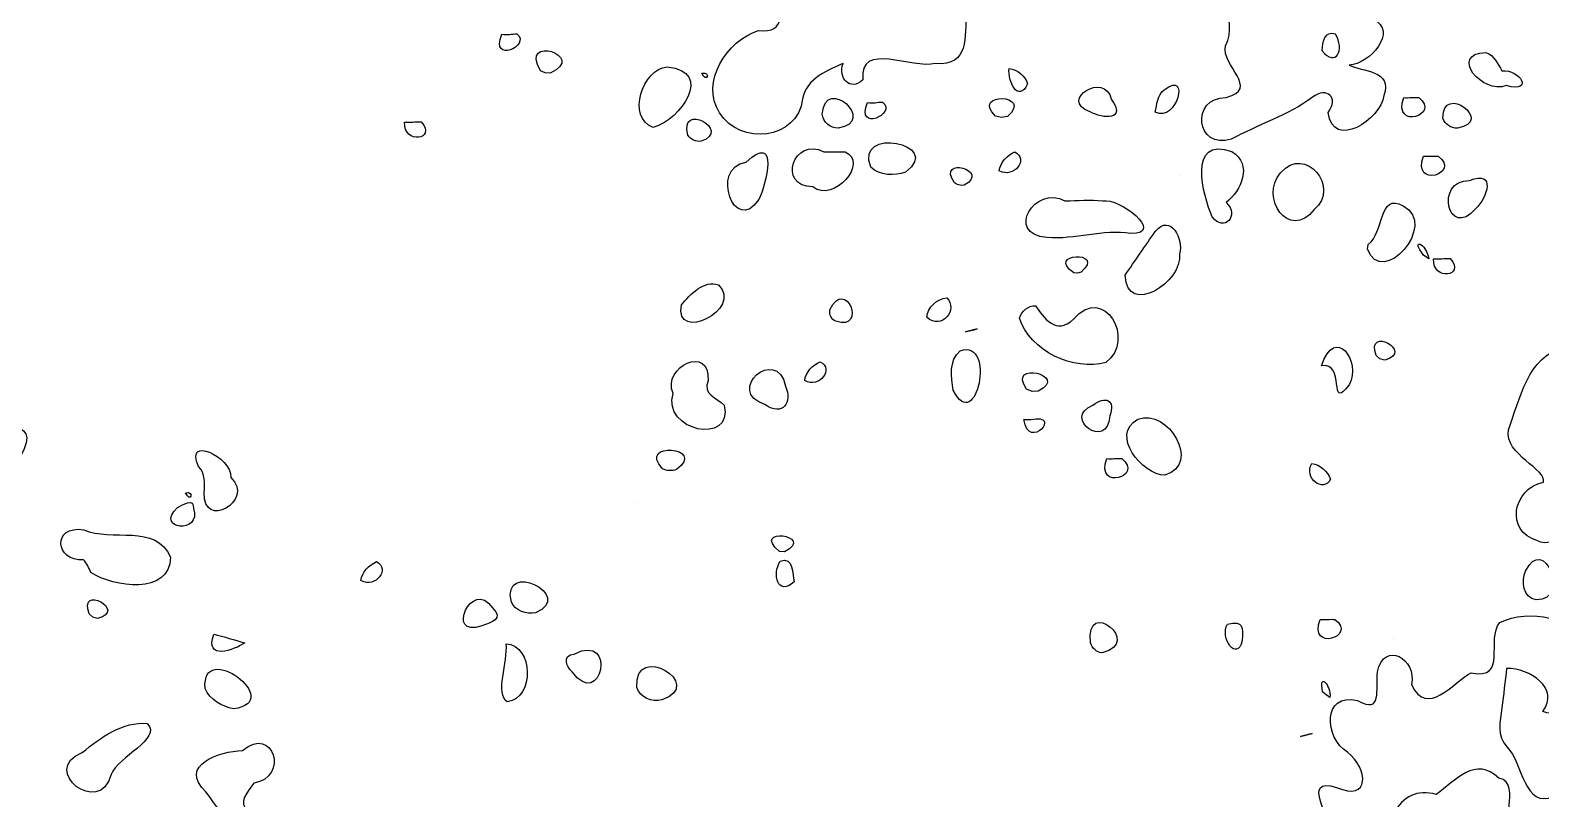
# Model space of a CAD drawing. Header units: centimetres. Extents: x -10.8 to 7.1, y -6.8 to 6.6.
# Drawn here: x 2.468 to 4.316, y -1.873 to -0.933 of the extents above; entities that cross this region are included whole.
import ezdxf

# ---------------------------------------------------------------- set-up
doc = ezdxf.new("R2010")
doc.units = ezdxf.units.CM
doc.header["$MEASUREMENT"] = 0
doc.layers.add('Layer 1', color=7, linetype='Continuous')

msp = doc.modelspace()

# ---------------------------------------------------------------- linework, layer by layer
at = {"layer": 'Layer 1'}
for points, knots in [([(3.59868, -0.74731), (3.59306, -0.71193), (3.54864, -0.71271), (3.5321, -0.73917), (3.5321, -0.73917), (3.50027, -0.76536), (3.46792, -0.79162), (3.43882, -0.82061), (3.43882, -0.82061), (3.42514, -0.84697), (3.39369, -0.86041), (3.38209, -0.88621), (3.38209, -0.88621), (3.38726, -0.9093), (3.39321, -0.93729), (3.35883, -0.9337), (3.35883, -0.9337), (3.32016, -0.94582), (3.28732, -0.99642), (3.31114, -1.03414), (3.31114, -1.03414), (3.33608, -1.07446), (3.40646, -1.06824), (3.41278, -1.01716), (3.41278, -1.01716), (3.41694, -0.99176), (3.44663, -0.98112), (3.46226, -0.97395), (3.46226, -0.97395), (3.45565, -0.99176), (3.47121, -1.00861), (3.48644, -0.99385), (3.48644, -0.99385), (3.48137, -0.94585), (3.54771, -0.98144), (3.57532, -0.97391), (3.57532, -0.97391), (3.61659, -0.97766), (3.61193, -0.9404), (3.61234, -0.91246), (3.61234, -0.91246), (3.62683, -0.89729), (3.67175, -0.87982), (3.6364, -0.85586), (3.6364, -0.85586), (3.60755, -0.83976), (3.55901, -0.83801), (3.60233, -0.80245), (3.60233, -0.80245), (3.61683, -0.78545), (3.60315, -0.76525), (3.59867, -0.7473), (3.59867, -0.7473), (3.59867, -0.7473), (3.59868, -0.74731), (3.59868, -0.74731)], [0, 0, 0, 0, 0.0666667, 0.0666667, 0.0666667, 0.0666667, 0.1333333, 0.1333333, 0.1333333, 0.1333333, 0.2, 0.2, 0.2, 0.2, 0.2666667, 0.2666667, 0.2666667, 0.2666667, 0.3333333, 0.3333333, 0.3333333, 0.3333333, 0.4, 0.4, 0.4, 0.4, 0.4666667, 0.4666667, 0.4666667, 0.4666667, 0.5333333, 0.5333333, 0.5333333, 0.5333333, 0.6, 0.6, 0.6, 0.6, 0.6666667, 0.6666667, 0.6666667, 0.6666667, 0.7333333, 0.7333333, 0.7333333, 0.7333333, 0.8, 0.8, 0.8, 0.8, 0.8666667, 0.8666667, 0.8666667, 0.8666667, 1, 1, 1, 1]), ([(4.02202, -0.82686), (3.99683, -0.80692), (3.97259, -0.84991), (3.94562, -0.8538), (3.94562, -0.8538), (3.90715, -0.87651), (3.94864, -0.91854), (3.93018, -0.95224), (3.93018, -0.95224), (3.92438, -0.97681), (3.97315, -1.00425), (3.93118, -1.01542), (3.93118, -1.01542), (3.88601, -1.01559), (3.89443, -1.07988), (3.93729, -1.06657), (3.93729, -1.06657), (3.97023, -1.04828), (4.00619, -1.03804), (4.03653, -1.01511), (4.03653, -1.01511), (4.05459, -1.00196), (4.06932, -1.01541), (4.05573, -1.03386), (4.05573, -1.03386), (4.06218, -1.0806), (4.11971, -1.04262), (4.12405, -1.01314), (4.12405, -1.01314), (4.13467, -0.98141), (4.09716, -0.9841), (4.0813, -0.97586), (4.0813, -0.97586), (4.10694, -0.97494), (4.14181, -0.93434), (4.11075, -0.91956), (4.11075, -0.91956), (4.07869, -0.9177), (4.05269, -0.89895), (4.02261, -0.89654), (4.02261, -0.89654), (4.0289, -0.87397), (3.9939, -0.85255), (4.02377, -0.83724), (4.02377, -0.83724), (4.02377, -0.83724), (4.024, -0.83369), (4.024, -0.83369), (4.024, -0.83369), (4.024, -0.83369), (4.02199, -0.82687), (4.02199, -0.82687), (4.02199, -0.82687), (4.02199, -0.82687), (4.02201, -0.82686), (4.02201, -0.82686), (4.02201, -0.82686), (4.02201, -0.82686), (4.02202, -0.82686), (4.02202, -0.82686)], [0, 0, 0, 0, 0.0625, 0.0625, 0.0625, 0.0625, 0.125, 0.125, 0.125, 0.125, 0.1875, 0.1875, 0.1875, 0.1875, 0.25, 0.25, 0.25, 0.25, 0.3125, 0.3125, 0.3125, 0.3125, 0.375, 0.375, 0.375, 0.375, 0.4375, 0.4375, 0.4375, 0.4375, 0.5, 0.5, 0.5, 0.5, 0.5625, 0.5625, 0.5625, 0.5625, 0.625, 0.625, 0.625, 0.625, 0.6875, 0.6875, 0.6875, 0.6875, 0.75, 0.75, 0.75, 0.75, 0.8125, 0.8125, 0.8125, 0.8125, 0.875, 0.875, 0.875, 0.875, 1, 1, 1, 1]), ([(3.045, -0.93814), (3.02958, -0.97526), (3.08156, -0.9521), (3.06327, -0.93764), (3.06327, -0.93764), (3.05717, -0.93754), (3.05106, -0.93942), (3.045, -0.93814)], [0, 0, 0, 0, 0.3333333, 0.3333333, 0.3333333, 0.3333333, 1, 1, 1, 1]), ([(3.10408, -0.98555), (3.15112, -0.96482), (3.06537, -0.93732), (3.09227, -0.98291), (3.09227, -0.98291), (3.09227, -0.98291), (3.09796, -0.9854), (3.09796, -0.9854), (3.09796, -0.9854), (3.09796, -0.9854), (3.10409, -0.98556), (3.10409, -0.98556), (3.10409, -0.98556), (3.10409, -0.98556), (3.10408, -0.98555), (3.10408, -0.98555)], [0, 0, 0, 0, 0.2, 0.2, 0.2, 0.2, 0.4, 0.4, 0.4, 0.4, 0.6, 0.6, 0.6, 0.6, 1, 1, 1, 1]), ([(4.06475, -0.93814), (4.07622, -0.95642), (4.06564, -0.97993), (4.04805, -0.95797), (4.04805, -0.95797), (4.04879, -0.94753), (4.05049, -0.9336), (4.06475, -0.93814)], [0, 0, 0, 0, 0.3333333, 0.3333333, 0.3333333, 0.3333333, 1, 1, 1, 1]), ([(4.24883, -0.96044), (4.20242, -0.96175), (4.24452, -1.01255), (4.27361, -1.00102), (4.27361, -1.00102), (4.30858, -1.01029), (4.29047, -0.98078), (4.26838, -0.98291), (4.26838, -0.98291), (4.26282, -0.9746), (4.25944, -0.9638), (4.24883, -0.96044)], [0, 0, 0, 0, 0.25, 0.25, 0.25, 0.25, 0.5, 0.5, 0.5, 0.5, 1, 1, 1, 1]), ([(3.22999, -1.05228), (3.26406, -1.04251), (3.30468, -0.98404), (3.24713, -0.97795), (3.24713, -0.97795), (3.21684, -0.98052), (3.19709, -1.03971), (3.22999, -1.05228)], [0, 0, 0, 0, 0.3333333, 0.3333333, 0.3333333, 0.3333333, 1, 1, 1, 1]), ([(3.45642, -1.05299), (3.50504, -1.04606), (3.44082, -0.98672), (3.43679, -1.03573), (3.43679, -1.03573), (3.43753, -1.04538), (3.44681, -1.05335), (3.45642, -1.05299)], [0, 0, 0, 0, 0.3333333, 0.3333333, 0.3333333, 0.3333333, 1, 1, 1, 1]), ([(3.66533, -0.97988), (3.66354, -0.99499), (3.67638, -1.02328), (3.68807, -0.99876), (3.68807, -0.99876), (3.68503, -0.989), (3.67538, -0.98128), (3.66533, -0.97988)], [0, 0, 0, 0, 0.3333333, 0.3333333, 0.3333333, 0.3333333, 1, 1, 1, 1]), ([(3.79044, -1.01769), (3.78303, -0.98262), (3.72514, -1.01868), (3.76449, -1.03299), (3.76449, -1.03299), (3.78033, -1.04173), (3.80968, -1.04365), (3.79044, -1.01769)], [0, 0, 0, 0, 0.3333333, 0.3333333, 0.3333333, 0.3333333, 1, 1, 1, 1]), ([(3.84423, -1.03355), (3.87044, -1.04709), (3.88797, -0.9809), (3.85511, -1.00596), (3.85511, -1.00596), (3.84652, -1.01248), (3.8462, -1.02396), (3.84423, -1.03355)], [0, 0, 0, 0, 0.3333333, 0.3333333, 0.3333333, 0.3333333, 1, 1, 1, 1]), ([(4.21395, -1.05299), (4.26003, -1.04563), (4.19555, -0.99663), (4.19615, -1.04085), (4.19615, -1.04085), (4.19839, -1.04839), (4.20632, -1.05317), (4.21395, -1.05299)], [0, 0, 0, 0, 0.3333333, 0.3333333, 0.3333333, 0.3333333, 1, 1, 1, 1]), ([(3.66329, -1.03856), (3.69643, -1.01098), (3.6183, -1.00828), (3.64879, -1.0382), (3.64879, -1.0382), (3.64879, -1.0382), (3.65601, -1.04003), (3.65601, -1.04003), (3.65601, -1.04003), (3.65601, -1.04003), (3.66329, -1.03856), (3.66329, -1.03856)], [0, 0, 0, 0, 0.25, 0.25, 0.25, 0.25, 0.5, 0.5, 0.5, 0.5, 1, 1, 1, 1]), ([(4.14835, -1.01566), (4.13365, -1.05598), (4.19478, -1.03696), (4.16651, -1.01566), (4.16651, -1.01566), (4.16046, -1.01551), (4.1544, -1.01582), (4.14835, -1.01566)], [0, 0, 0, 0, 0.3333333, 0.3333333, 0.3333333, 0.3333333, 1, 1, 1, 1]), ([(3.28855, -1.06903), (3.32797, -1.05556), (3.26076, -1.01959), (3.27246, -1.06168), (3.27246, -1.06168), (3.27577, -1.06701), (3.28237, -1.06994), (3.28855, -1.06903)], [0, 0, 0, 0, 0.3333333, 0.3333333, 0.3333333, 0.3333333, 1, 1, 1, 1]), ([(3.4924, -1.02163), (3.47698, -1.05875), (3.52896, -1.03559), (3.51067, -1.02113), (3.51067, -1.02113), (3.50458, -1.02103), (3.49847, -1.02291), (3.4924, -1.02163)], [0, 0, 0, 0, 0.3333333, 0.3333333, 0.3333333, 0.3333333, 1, 1, 1, 1]), ([(2.92586, -1.04548), (2.92447, -1.07358), (2.9661, -1.06728), (2.94622, -1.04534), (2.94622, -1.04534), (2.93941, -1.04436), (2.93266, -1.04658), (2.92586, -1.04548)], [0, 0, 0, 0, 0.3333333, 0.3333333, 0.3333333, 0.3333333, 1, 1, 1, 1]), ([(3.53872, -1.10667), (3.5868, -1.07189), (3.47503, -1.04987), (3.49643, -1.10067), (3.49643, -1.10067), (3.50716, -1.11127), (3.52536, -1.11178), (3.53872, -1.10667)], [0, 0, 0, 0, 0.3333333, 0.3333333, 0.3333333, 0.3333333, 1, 1, 1, 1]), ([(3.34359, -1.09444), (3.29881, -1.10167), (3.33019, -1.18505), (3.35911, -1.14029), (3.35911, -1.14029), (3.36829, -1.12285), (3.38465, -1.05636), (3.34359, -1.09444)], [0, 0, 0, 0, 0.3333333, 0.3333333, 0.3333333, 0.3333333, 1, 1, 1, 1]), ([(3.43876, -1.08192), (3.40212, -1.06212), (3.38104, -1.12464), (3.42541, -1.12481), (3.42541, -1.12481), (3.45052, -1.14515), (3.49479, -1.09453), (3.46474, -1.08192), (3.46474, -1.08192), (3.46474, -1.08192), (3.43876, -1.08192), (3.43876, -1.08192)], [0, 0, 0, 0, 0.25, 0.25, 0.25, 0.25, 0.5, 0.5, 0.5, 0.5, 1, 1, 1, 1]), ([(3.93779, -1.0815), (3.88307, -1.06238), (3.90268, -1.13543), (3.91386, -1.16152), (3.91386, -1.16152), (3.92823, -1.18084), (3.94798, -1.15969), (3.93096, -1.14398), (3.93096, -1.14398), (3.94951, -1.12958), (3.96397, -1.09765), (3.93779, -1.08149), (3.93779, -1.08149), (3.93779, -1.08149), (3.93779, -1.0815), (3.93779, -1.0815)], [0, 0, 0, 0, 0.2, 0.2, 0.2, 0.2, 0.4, 0.4, 0.4, 0.4, 0.6, 0.6, 0.6, 0.6, 1, 1, 1, 1]), ([(3.61031, -1.12271), (3.64466, -1.10509), (3.57571, -1.08574), (3.59857, -1.11979), (3.59857, -1.11979), (3.60186, -1.12233), (3.60622, -1.12342), (3.61031, -1.12271)], [0, 0, 0, 0, 0.3333333, 0.3333333, 0.3333333, 0.3333333, 1, 1, 1, 1]), ([(3.65345, -1.10511), (3.67145, -1.11518), (3.68988, -1.09071), (3.6725, -1.08195), (3.6725, -1.08195), (3.66328, -1.08586), (3.65446, -1.09475), (3.65345, -1.10511)], [0, 0, 0, 0, 0.3333333, 0.3333333, 0.3333333, 0.3333333, 1, 1, 1, 1]), ([(3.99764, -1.10768), (3.97089, -1.13741), (4.00817, -1.19192), (4.0387, -1.15263), (4.0387, -1.15263), (4.07113, -1.12577), (4.02765, -1.07229), (3.99764, -1.10768)], [0, 0, 0, 0, 0.3333333, 0.3333333, 0.3333333, 0.3333333, 1, 1, 1, 1]), ([(4.17234, -1.08722), (4.15764, -1.12754), (4.21877, -1.10852), (4.1905, -1.08722), (4.1905, -1.08722), (4.18445, -1.08707), (4.17839, -1.08738), (4.17234, -1.08722)], [0, 0, 0, 0, 0.3333333, 0.3333333, 0.3333333, 0.3333333, 1, 1, 1, 1]), ([(4.22869, -1.11715), (4.18533, -1.11549), (4.20232, -1.1912), (4.23636, -1.15128), (4.23636, -1.15128), (4.24993, -1.13902), (4.26208, -1.10289), (4.22869, -1.11715)], [0, 0, 0, 0, 0.3333333, 0.3333333, 0.3333333, 0.3333333, 1, 1, 1, 1]), ([(3.73378, -1.14184), (3.69712, -1.12195), (3.65969, -1.18206), (3.71176, -1.18685), (3.71176, -1.18685), (3.74613, -1.18948), (3.77992, -1.17624), (3.81447, -1.18188), (3.81447, -1.18188), (3.85731, -1.18202), (3.79963, -1.13725), (3.78012, -1.14203), (3.78012, -1.14203), (3.76472, -1.14022), (3.74921, -1.14154), (3.73377, -1.14184), (3.73377, -1.14184), (3.73377, -1.14184), (3.73378, -1.14184), (3.73378, -1.14184)], [0, 0, 0, 0, 0.1666667, 0.1666667, 0.1666667, 0.1666667, 0.3333333, 0.3333333, 0.3333333, 0.3333333, 0.5, 0.5, 0.5, 0.5, 0.6666667, 0.6666667, 0.6666667, 0.6666667, 1, 1, 1, 1]), ([(4.10382, -1.2004), (4.12135, -1.25028), (4.19127, -1.17089), (4.14744, -1.14788), (4.14744, -1.14788), (4.11691, -1.13121), (4.1244, -1.18153), (4.10488, -1.19505), (4.10488, -1.19505), (4.10488, -1.19505), (4.10382, -1.2004), (4.10382, -1.2004)], [0, 0, 0, 0, 0.25, 0.25, 0.25, 0.25, 0.5, 0.5, 0.5, 0.5, 1, 1, 1, 1]), ([(3.84431, -1.17922), (3.83199, -1.19709), (3.81966, -1.21496), (3.80734, -1.23283), (3.80734, -1.23283), (3.80953, -1.28493), (3.87842, -1.24109), (3.87395, -1.20651), (3.87395, -1.20651), (3.87941, -1.18937), (3.86248, -1.15641), (3.84431, -1.17921), (3.84431, -1.17921), (3.84431, -1.17921), (3.84431, -1.17922), (3.84431, -1.17922)], [0, 0, 0, 0, 0.2, 0.2, 0.2, 0.2, 0.4, 0.4, 0.4, 0.4, 0.6, 0.6, 0.6, 0.6, 1, 1, 1, 1]), ([(4.17888, -1.21259), (4.17559, -1.19232), (4.15585, -1.18696), (4.1725, -1.20847), (4.1725, -1.20847), (4.1725, -1.20847), (4.17888, -1.21259), (4.17888, -1.21259)], [0, 0, 0, 0, 0.3333333, 0.3333333, 0.3333333, 0.3333333, 1, 1, 1, 1]), ([(3.75357, -1.22905), (3.78503, -1.20141), (3.70839, -1.206), (3.7448, -1.22996), (3.7448, -1.22996), (3.7448, -1.22996), (3.74927, -1.23022), (3.74927, -1.23022), (3.74927, -1.23022), (3.74927, -1.23022), (3.75357, -1.22905), (3.75357, -1.22905)], [0, 0, 0, 0, 0.25, 0.25, 0.25, 0.25, 0.5, 0.5, 0.5, 0.5, 1, 1, 1, 1]), ([(4.18471, -1.21259), (4.18332, -1.24069), (4.22495, -1.23439), (4.20507, -1.21245), (4.20507, -1.21245), (4.19826, -1.21147), (4.19151, -1.21369), (4.18471, -1.21259)], [0, 0, 0, 0, 0.3333333, 0.3333333, 0.3333333, 0.3333333, 1, 1, 1, 1]), ([(3.26459, -1.26883), (3.25553, -1.31721), (3.341, -1.27394), (3.31012, -1.24469), (3.31012, -1.24469), (3.2922, -1.23788), (3.27515, -1.25663), (3.26459, -1.26883)], [0, 0, 0, 0, 0.3333333, 0.3333333, 0.3333333, 0.3333333, 1, 1, 1, 1]), ([(3.45332, -1.28916), (3.49312, -1.30169), (3.46475, -1.23346), (3.44633, -1.27525), (3.44633, -1.27525), (3.44491, -1.28078), (3.44807, -1.28697), (3.45332, -1.28916)], [0, 0, 0, 0, 0.3333333, 0.3333333, 0.3333333, 0.3333333, 1, 1, 1, 1]), ([(3.67826, -1.28517), (3.69097, -1.32572), (3.74469, -1.35033), (3.78375, -1.33962), (3.78375, -1.33962), (3.82117, -1.31187), (3.78123, -1.24253), (3.74439, -1.28671), (3.74439, -1.28671), (3.72281, -1.30648), (3.708, -1.28503), (3.69756, -1.27025), (3.69756, -1.27025), (3.68869, -1.2696), (3.68063, -1.27703), (3.67826, -1.28517)], [0, 0, 0, 0, 0.2, 0.2, 0.2, 0.2, 0.4, 0.4, 0.4, 0.4, 0.6, 0.6, 0.6, 0.6, 1, 1, 1, 1]), ([(3.5646, -1.28415), (3.58364, -1.30059), (3.60342, -1.27463), (3.58937, -1.26041), (3.58937, -1.26041), (3.57728, -1.26108), (3.56599, -1.27215), (3.5646, -1.28415)], [0, 0, 0, 0, 0.3333333, 0.3333333, 0.3333333, 0.3333333, 1, 1, 1, 1]), ([(4.34446, -1.321), (4.29921, -1.33183), (4.29039, -1.38515), (4.27623, -1.42199), (4.27623, -1.42199), (4.27095, -1.45195), (4.32421, -1.47056), (4.31902, -1.48599), (4.31902, -1.48599), (4.28138, -1.49392), (4.27178, -1.54592), (4.31197, -1.55756), (4.31197, -1.55756), (4.33166, -1.57022), (4.37033, -1.52718), (4.34945, -1.56316), (4.34945, -1.56316), (4.34871, -1.60584), (4.40571, -1.56946), (4.42496, -1.55722), (4.42496, -1.55722), (4.42897, -1.59042), (4.35107, -1.60011), (4.37284, -1.64273), (4.37284, -1.64273), (4.39141, -1.66045), (4.39785, -1.6831), (4.36951, -1.69229), (4.36951, -1.69229), (4.3593, -1.64862), (4.30087, -1.64052), (4.26586, -1.65747), (4.26586, -1.65747), (4.24839, -1.6777), (4.27628, -1.7289), (4.2305, -1.71891), (4.2305, -1.71891), (4.20779, -1.73123), (4.17727, -1.7741), (4.1577, -1.7334), (4.1577, -1.7334), (4.16465, -1.70206), (4.12424, -1.67855), (4.11598, -1.7178), (4.11598, -1.7178), (4.11368, -1.73886), (4.12268, -1.77041), (4.09184, -1.75275), (4.09184, -1.75275), (4.04789, -1.74264), (4.051, -1.79884), (4.07948, -1.81614), (4.07948, -1.81614), (4.10502, -1.8362), (4.10743, -1.87718), (4.06604, -1.85911), (4.06604, -1.85911), (4.02173, -1.84448), (4.0587, -1.89866), (4.06338, -1.91824), (4.06338, -1.91824), (4.0906, -1.94026), (4.10758, -1.89051), (4.13527, -1.89174), (4.13527, -1.89174), (4.14739, -1.86915), (4.16488, -1.86163), (4.18804, -1.86768), (4.18804, -1.86768), (4.21131, -1.85087), (4.23644, -1.81999), (4.26451, -1.84782), (4.26451, -1.84782), (4.29694, -1.85371), (4.25481, -1.91762), (4.2961, -1.88689), (4.2961, -1.88689), (4.32497, -1.87361), (4.30847, -1.92529), (4.29256, -1.932), (4.29256, -1.932), (4.28898, -1.97659), (4.36859, -1.98001), (4.36011, -1.93072), (4.36011, -1.93072), (4.38098, -1.90372), (4.40926, -1.88359), (4.43302, -1.85928), (4.43302, -1.85928), (4.46208, -1.85039), (4.49735, -1.83303), (4.48101, -1.79478), (4.48101, -1.79478), (4.474, -1.76139), (4.44138, -1.77154), (4.43534, -1.79868), (4.43534, -1.79868), (4.419, -1.77294), (4.37586, -1.75928), (4.3533, -1.79264), (4.3533, -1.79264), (4.32744, -1.81099), (4.33654, -1.85041), (4.33161, -1.86979), (4.33161, -1.86979), (4.29551, -1.88632), (4.29345, -1.82916), (4.2749, -1.80972), (4.2749, -1.80972), (4.2616, -1.79586), (4.26601, -1.77863), (4.2683, -1.7618), (4.2683, -1.7618), (4.27023, -1.74571), (4.27217, -1.72961), (4.2741, -1.71352), (4.2741, -1.71352), (4.30235, -1.71343), (4.33977, -1.73746), (4.31825, -1.76615), (4.31825, -1.76615), (4.34646, -1.77871), (4.34354, -1.73082), (4.37655, -1.74301), (4.37655, -1.74301), (4.41833, -1.75121), (4.42419, -1.69949), (4.4098, -1.67199), (4.4098, -1.67199), (4.41877, -1.6381), (4.4751, -1.65437), (4.48902, -1.61981), (4.48902, -1.61981), (4.48719, -1.57882), (4.53913, -1.55355), (4.56266, -1.59256), (4.56266, -1.59256), (4.59947, -1.60174), (4.52016, -1.64086), (4.56413, -1.65784), (4.56413, -1.65784), (4.59284, -1.66939), (4.64697, -1.62937), (4.61828, -1.60136), (4.61828, -1.60136), (4.60555, -1.58923), (4.58264, -1.60153), (4.59414, -1.57824), (4.59414, -1.57824), (4.59303, -1.55316), (4.55406, -1.51259), (4.59976, -1.50983), (4.59976, -1.50983), (4.62386, -1.47676), (4.57523, -1.44698), (4.57501, -1.41258), (4.57501, -1.41258), (4.56008, -1.38646), (4.57776, -1.35532), (4.56608, -1.33247), (4.56608, -1.33247), (4.53946, -1.34116), (4.52689, -1.33579), (4.53194, -1.30966), (4.53194, -1.30966), (4.505, -1.31415), (4.45883, -1.35726), (4.49858, -1.37697), (4.49858, -1.37697), (4.51784, -1.3994), (4.50611, -1.43693), (4.47828, -1.44817), (4.47828, -1.44817), (4.46827, -1.47066), (4.46997, -1.50561), (4.43536, -1.48945), (4.43536, -1.48945), (4.41463, -1.49093), (4.37565, -1.50531), (4.39341, -1.47014), (4.39341, -1.47014), (4.39681, -1.44807), (4.40907, -1.42436), (4.39691, -1.40319), (4.39691, -1.40319), (4.39249, -1.39132), (4.38807, -1.37945), (4.38365, -1.36759), (4.38365, -1.36759), (4.39211, -1.34556), (4.42449, -1.31638), (4.41704, -1.29911), (4.41704, -1.29911), (4.39008, -1.28502), (4.36206, -1.29941), (4.34447, -1.32102), (4.34447, -1.32102), (4.34447, -1.32102), (4.34446, -1.321), (4.34446, -1.321)], [0, 0, 0, 0, 0.0196078, 0.0196078, 0.0196078, 0.0196078, 0.0392157, 0.0392157, 0.0392157, 0.0392157, 0.0588235, 0.0588235, 0.0588235, 0.0588235, 0.0784314, 0.0784314, 0.0784314, 0.0784314, 0.0980392, 0.0980392, 0.0980392, 0.0980392, 0.1176471, 0.1176471, 0.1176471, 0.1176471, 0.1372549, 0.1372549, 0.1372549, 0.1372549, 0.1568627, 0.1568627, 0.1568627, 0.1568627, 0.1764706, 0.1764706, 0.1764706, 0.1764706, 0.1960784, 0.1960784, 0.1960784, 0.1960784, 0.2156863, 0.2156863, 0.2156863, 0.2156863, 0.2352941, 0.2352941, 0.2352941, 0.2352941, 0.254902, 0.254902, 0.254902, 0.254902, 0.2745098, 0.2745098, 0.2745098, 0.2745098, 0.2941176, 0.2941176, 0.2941176, 0.2941176, 0.3137255, 0.3137255, 0.3137255, 0.3137255, 0.3333333, 0.3333333, 0.3333333, 0.3333333, 0.3529412, 0.3529412, 0.3529412, 0.3529412, 0.372549, 0.372549, 0.372549, 0.372549, 0.3921569, 0.3921569, 0.3921569, 0.3921569, 0.4117647, 0.4117647, 0.4117647, 0.4117647, 0.4313725, 0.4313725, 0.4313725, 0.4313725, 0.4509804, 0.4509804, 0.4509804, 0.4509804, 0.4705882, 0.4705882, 0.4705882, 0.4705882, 0.4901961, 0.4901961, 0.4901961, 0.4901961, 0.5098039, 0.5098039, 0.5098039, 0.5098039, 0.5294118, 0.5294118, 0.5294118, 0.5294118, 0.5490196, 0.5490196, 0.5490196, 0.5490196, 0.5686275, 0.5686275, 0.5686275, 0.5686275, 0.5882353, 0.5882353, 0.5882353, 0.5882353, 0.6078431, 0.6078431, 0.6078431, 0.6078431, 0.627451, 0.627451, 0.627451, 0.627451, 0.6470588, 0.6470588, 0.6470588, 0.6470588, 0.6666667, 0.6666667, 0.6666667, 0.6666667, 0.6862745, 0.6862745, 0.6862745, 0.6862745, 0.7058824, 0.7058824, 0.7058824, 0.7058824, 0.7254902, 0.7254902, 0.7254902, 0.7254902, 0.745098, 0.745098, 0.745098, 0.745098, 0.7647059, 0.7647059, 0.7647059, 0.7647059, 0.7843137, 0.7843137, 0.7843137, 0.7843137, 0.8039216, 0.8039216, 0.8039216, 0.8039216, 0.8235294, 0.8235294, 0.8235294, 0.8235294, 0.8431373, 0.8431373, 0.8431373, 0.8431373, 0.8627451, 0.8627451, 0.8627451, 0.8627451, 0.8823529, 0.8823529, 0.8823529, 0.8823529, 0.9019608, 0.9019608, 0.9019608, 0.9019608, 0.9215686, 0.9215686, 0.9215686, 0.9215686, 0.9411765, 0.9411765, 0.9411765, 0.9411765, 0.9607843, 0.9607843, 0.9607843, 0.9607843, 1, 1, 1, 1]), ([(4.04741, -1.34379), (4.07762, -1.33717), (4.0555, -1.40137), (4.08139, -1.36663), (4.08139, -1.36663), (4.09673, -1.33892), (4.06449, -1.29207), (4.04741, -1.34379)], [0, 0, 0, 0, 0.3333333, 0.3333333, 0.3333333, 0.3333333, 1, 1, 1, 1]), ([(3.59721, -1.37324), (3.62464, -1.42993), (3.65077, -1.30988), (3.60549, -1.32515), (3.60549, -1.32515), (3.59195, -1.33706), (3.59385, -1.35738), (3.59721, -1.37324)], [0, 0, 0, 0, 0.3333333, 0.3333333, 0.3333333, 0.3333333, 1, 1, 1, 1]), ([(3.61214, -1.30204), (3.63182, -1.29712), (3.62962, -1.29767), (3.61318, -1.30178), (3.61318, -1.30178), (3.61318, -1.30178), (3.61214, -1.30204), (3.61214, -1.30204)], [0, 0, 0, 0, 0.3333333, 0.3333333, 0.3333333, 0.3333333, 1, 1, 1, 1]), ([(4.12498, -1.33663), (4.16244, -1.3264), (4.10084, -1.2936), (4.11457, -1.33088), (4.11457, -1.33088), (4.11457, -1.33088), (4.11916, -1.3349), (4.11916, -1.3349), (4.11916, -1.3349), (4.11916, -1.3349), (4.12498, -1.33663), (4.12498, -1.33663)], [0, 0, 0, 0, 0.25, 0.25, 0.25, 0.25, 0.5, 0.5, 0.5, 0.5, 1, 1, 1, 1]), ([(3.29718, -1.36179), (3.30039, -1.31707), (3.24039, -1.34414), (3.25441, -1.37747), (3.25441, -1.37747), (3.24008, -1.42294), (3.32845, -1.44188), (3.31704, -1.39151), (3.31704, -1.39151), (3.3081, -1.38284), (3.28975, -1.37823), (3.29718, -1.36179)], [0, 0, 0, 0, 0.25, 0.25, 0.25, 0.25, 0.5, 0.5, 0.5, 0.5, 1, 1, 1, 1]), ([(3.39179, -1.36829), (3.38188, -1.31793), (3.31585, -1.37485), (3.3674, -1.39108), (3.3674, -1.39108), (3.38819, -1.40626), (3.40081, -1.38839), (3.39179, -1.36829)], [0, 0, 0, 0, 0.3333333, 0.3333333, 0.3333333, 0.3333333, 1, 1, 1, 1]), ([(3.41538, -1.36167), (3.43338, -1.37174), (3.45181, -1.34727), (3.43443, -1.33851), (3.43443, -1.33851), (3.42521, -1.34242), (3.41639, -1.35131), (3.41538, -1.36167)], [0, 0, 0, 0, 0.3333333, 0.3333333, 0.3333333, 0.3333333, 1, 1, 1, 1]), ([(3.701, -1.37467), (3.74058, -1.35472), (3.66178, -1.33677), (3.68681, -1.37203), (3.68681, -1.37203), (3.68681, -1.37203), (3.69364, -1.37478), (3.69364, -1.37478), (3.69364, -1.37478), (3.69364, -1.37478), (3.701, -1.37467), (3.701, -1.37467)], [0, 0, 0, 0, 0.25, 0.25, 0.25, 0.25, 0.5, 0.5, 0.5, 0.5, 1, 1, 1, 1]), ([(3.76796, -1.39161), (3.72915, -1.40705), (3.78655, -1.44901), (3.78853, -1.4046), (3.78853, -1.4046), (3.7962, -1.38529), (3.78266, -1.37978), (3.76796, -1.39161)], [0, 0, 0, 0, 0.3333333, 0.3333333, 0.3333333, 0.3333333, 1, 1, 1, 1]), ([(2.39217, -1.4352), (2.36189, -1.47976), (2.45029, -1.48049), (2.46047, -1.44503), (2.46047, -1.44503), (2.47999, -1.40336), (2.40512, -1.41414), (2.39217, -1.4352)], [0, 0, 0, 0, 0.3333333, 0.3333333, 0.3333333, 0.3333333, 1, 1, 1, 1]), ([(3.68361, -1.40938), (3.68913, -1.44936), (3.73221, -1.40042), (3.69187, -1.40938), (3.69187, -1.40938), (3.69187, -1.40938), (3.68361, -1.40938), (3.68361, -1.40938)], [0, 0, 0, 0, 0.3333333, 0.3333333, 0.3333333, 0.3333333, 1, 1, 1, 1]), ([(3.85601, -1.47748), (3.9013, -1.46312), (3.85976, -1.39529), (3.82305, -1.40882), (3.82305, -1.40882), (3.78826, -1.42769), (3.8282, -1.47663), (3.85601, -1.47748)], [0, 0, 0, 0, 0.3333333, 0.3333333, 0.3333333, 0.3333333, 1, 1, 1, 1]), ([(2.68086, -1.4986), (2.67823, -1.54481), (2.74324, -1.50944), (2.71351, -1.47994), (2.71351, -1.47994), (2.7143, -1.45443), (2.65602, -1.42794), (2.6737, -1.46681), (2.6737, -1.46681), (2.68298, -1.47486), (2.6811, -1.48772), (2.68087, -1.49859), (2.68087, -1.49859), (2.68087, -1.49859), (2.68086, -1.4986), (2.68086, -1.4986)], [0, 0, 0, 0, 0.2, 0.2, 0.2, 0.2, 0.4, 0.4, 0.4, 0.4, 0.6, 0.6, 0.6, 0.6, 1, 1, 1, 1]), ([(3.25855, -1.47027), (3.29685, -1.44279), (3.20992, -1.43498), (3.24131, -1.46953), (3.24131, -1.46953), (3.24659, -1.47224), (3.25305, -1.47253), (3.25855, -1.47027)], [0, 0, 0, 0, 0.3333333, 0.3333333, 0.3333333, 0.3333333, 1, 1, 1, 1]), ([(3.78502, -1.45709), (3.77032, -1.49741), (3.83145, -1.47839), (3.80318, -1.45709), (3.80318, -1.45709), (3.79713, -1.45694), (3.79107, -1.45725), (3.78502, -1.45709)], [0, 0, 0, 0, 0.3333333, 0.3333333, 0.3333333, 0.3333333, 1, 1, 1, 1]), ([(4.03561, -1.46305), (4.02554, -1.48105), (4.05001, -1.49948), (4.05877, -1.4821), (4.05877, -1.4821), (4.05486, -1.47287), (4.04597, -1.46406), (4.03561, -1.46305)], [0, 0, 0, 0, 0.3333333, 0.3333333, 0.3333333, 0.3333333, 1, 1, 1, 1]), ([(2.64811, -1.51672), (2.61906, -1.54395), (2.67881, -1.54997), (2.66759, -1.51789), (2.66759, -1.51789), (2.66914, -1.50411), (2.65321, -1.51447), (2.64811, -1.51672)], [0, 0, 0, 0, 0.3333333, 0.3333333, 0.3333333, 0.3333333, 1, 1, 1, 1]), ([(2.54221, -1.5964), (2.57043, -1.61424), (2.63822, -1.62461), (2.63971, -1.57764), (2.63971, -1.57764), (2.62216, -1.53609), (2.56694, -1.5589), (2.53345, -1.54408), (2.53345, -1.54408), (2.49437, -1.53773), (2.49785, -1.58347), (2.53331, -1.58076), (2.53331, -1.58076), (2.53746, -1.5852), (2.53962, -1.59101), (2.54222, -1.5964), (2.54222, -1.5964), (2.54222, -1.5964), (2.54221, -1.5964), (2.54221, -1.5964)], [0, 0, 0, 0, 0.1666667, 0.1666667, 0.1666667, 0.1666667, 0.3333333, 0.3333333, 0.3333333, 0.3333333, 0.5, 0.5, 0.5, 0.5, 0.6666667, 0.6666667, 0.6666667, 0.6666667, 1, 1, 1, 1]), ([(3.39087, -1.57093), (3.43005, -1.55009), (3.34802, -1.54049), (3.38445, -1.57042), (3.38445, -1.57042), (3.38445, -1.57042), (3.39087, -1.57093), (3.39087, -1.57093)], [0, 0, 0, 0, 0.3333333, 0.3333333, 0.3333333, 0.3333333, 1, 1, 1, 1]), ([(4.31001, -1.62985), (4.35433, -1.63026), (4.3191, -1.54783), (4.2973, -1.59478), (4.2973, -1.59478), (4.29142, -1.60692), (4.29443, -1.62705), (4.31001, -1.62985)], [0, 0, 0, 0, 0.3333333, 0.3333333, 0.3333333, 0.3333333, 1, 1, 1, 1]), ([(2.87253, -1.60618), (2.89053, -1.61625), (2.90896, -1.59178), (2.89159, -1.58302), (2.89159, -1.58302), (2.88236, -1.58693), (2.87355, -1.59582), (2.87253, -1.60618)], [0, 0, 0, 0, 0.3333333, 0.3333333, 0.3333333, 0.3333333, 1, 1, 1, 1]), ([(3.08624, -1.64572), (3.13604, -1.62414), (3.04349, -1.57981), (3.05652, -1.6324), (3.05652, -1.6324), (3.0617, -1.6431), (3.07502, -1.64786), (3.08624, -1.64572)], [0, 0, 0, 0, 0.3333333, 0.3333333, 0.3333333, 0.3333333, 1, 1, 1, 1]), ([(3.38538, -1.58233), (3.37503, -1.59834), (3.38257, -1.62575), (3.40238, -1.60791), (3.40238, -1.60791), (3.40069, -1.59818), (3.4017, -1.57647), (3.38538, -1.58233)], [0, 0, 0, 0, 0.3333333, 0.3333333, 0.3333333, 0.3333333, 1, 1, 1, 1]), ([(3.03349, -1.63952), (3.00821, -1.60168), (2.97468, -1.67804), (3.0206, -1.66134), (3.0206, -1.66134), (3.03174, -1.65754), (3.04795, -1.65329), (3.03349, -1.63952)], [0, 0, 0, 0, 0.3333333, 0.3333333, 0.3333333, 0.3333333, 1, 1, 1, 1]), ([(2.55044, -1.6527), (2.5879, -1.64247), (2.5263, -1.60967), (2.54003, -1.64695), (2.54003, -1.64695), (2.54003, -1.64695), (2.54462, -1.65097), (2.54462, -1.65097), (2.54462, -1.65097), (2.54462, -1.65097), (2.55044, -1.6527), (2.55044, -1.6527)], [0, 0, 0, 0, 0.25, 0.25, 0.25, 0.25, 0.5, 0.5, 0.5, 0.5, 1, 1, 1, 1]), ([(3.77913, -1.69444), (3.83065, -1.68263), (3.7583, -1.62538), (3.7649, -1.6821), (3.7649, -1.6821), (3.76687, -1.68836), (3.77221, -1.69414), (3.77913, -1.69444)], [0, 0, 0, 0, 0.3333333, 0.3333333, 0.3333333, 0.3333333, 1, 1, 1, 1]), ([(3.93243, -1.65956), (3.92296, -1.67596), (3.94383, -1.70668), (3.95068, -1.67954), (3.95068, -1.67954), (3.9509, -1.66361), (3.95319, -1.65443), (3.93243, -1.65956)], [0, 0, 0, 0, 0.3333333, 0.3333333, 0.3333333, 0.3333333, 1, 1, 1, 1]), ([(4.04578, -1.6536), (4.03108, -1.69392), (4.09221, -1.6749), (4.06394, -1.6536), (4.06394, -1.6536), (4.05789, -1.65345), (4.05183, -1.65376), (4.04578, -1.6536)], [0, 0, 0, 0, 0.3333333, 0.3333333, 0.3333333, 0.3333333, 1, 1, 1, 1]), ([(2.7166, -1.7631), (2.78167, -1.75449), (2.67675, -1.67647), (2.68191, -1.73818), (2.68191, -1.73818), (2.68787, -1.75188), (2.7025, -1.76021), (2.7166, -1.7631)], [0, 0, 0, 0, 0.3333333, 0.3333333, 0.3333333, 0.3333333, 1, 1, 1, 1]), ([(2.69239, -1.6715), (2.68062, -1.70501), (2.71816, -1.69098), (2.73037, -1.68235), (2.73037, -1.68235), (2.71771, -1.67873), (2.70505, -1.67512), (2.69239, -1.6715)], [0, 0, 0, 0, 0.3333333, 0.3333333, 0.3333333, 0.3333333, 1, 1, 1, 1]), ([(3.13097, -1.71783), (3.16611, -1.76644), (3.18728, -1.6688), (3.13321, -1.69595), (3.13321, -1.69595), (3.11903, -1.69764), (3.12304, -1.71116), (3.13097, -1.71783)], [0, 0, 0, 0, 0.3333333, 0.3333333, 0.3333333, 0.3333333, 1, 1, 1, 1]), ([(3.2405, -1.75206), (3.29607, -1.73377), (3.20661, -1.67907), (3.20991, -1.7371), (3.20991, -1.7371), (3.2139, -1.74906), (3.22881, -1.75516), (3.2405, -1.75206)], [0, 0, 0, 0, 0.3333333, 0.3333333, 0.3333333, 0.3333333, 1, 1, 1, 1]), ([(3.05022, -1.68343), (3.05264, -1.70515), (3.03627, -1.74536), (3.05144, -1.75451), (3.05144, -1.75451), (3.08549, -1.74998), (3.08325, -1.68538), (3.05022, -1.68343)], [0, 0, 0, 0, 0.3333333, 0.3333333, 0.3333333, 0.3333333, 1, 1, 1, 1]), ([(4.05795, -1.74902), (4.05945, -1.73451), (4.04377, -1.71689), (4.04895, -1.74212), (4.04895, -1.74212), (4.04895, -1.74212), (4.05176, -1.74463), (4.05176, -1.74463), (4.05176, -1.74463), (4.05176, -1.74463), (4.05795, -1.74902), (4.05795, -1.74902)], [0, 0, 0, 0, 0.25, 0.25, 0.25, 0.25, 0.5, 0.5, 0.5, 0.5, 1, 1, 1, 1]), ([(2.5316, -1.81647), (2.4786, -1.83777), (2.55347, -1.8966), (2.56694, -1.8433), (2.56694, -1.8433), (2.57522, -1.82112), (2.62955, -1.80016), (2.61116, -1.78076), (2.61116, -1.78076), (2.58133, -1.77822), (2.55348, -1.79844), (2.5316, -1.81646), (2.5316, -1.81646), (2.5316, -1.81646), (2.5316, -1.81647), (2.5316, -1.81647)], [0, 0, 0, 0, 0.2, 0.2, 0.2, 0.2, 0.4, 0.4, 0.4, 0.4, 0.6, 0.6, 0.6, 0.6, 1, 1, 1, 1]), ([(2.74168, -1.85381), (2.78448, -1.84697), (2.76623, -1.78194), (2.72743, -1.81395), (2.72743, -1.81395), (2.70027, -1.81479), (2.6482, -1.83167), (2.68286, -1.86462), (2.68286, -1.86462), (2.70493, -1.89287), (2.73504, -1.94975), (2.77733, -1.93134), (2.77733, -1.93134), (2.80168, -1.90182), (2.76163, -1.88107), (2.73527, -1.88707), (2.73527, -1.88707), (2.71953, -1.87998), (2.73539, -1.862), (2.74167, -1.85381), (2.74167, -1.85381), (2.74167, -1.85381), (2.74168, -1.85381), (2.74168, -1.85381)], [0, 0, 0, 0, 0.1428571, 0.1428571, 0.1428571, 0.1428571, 0.2857143, 0.2857143, 0.2857143, 0.2857143, 0.4285714, 0.4285714, 0.4285714, 0.4285714, 0.5714286, 0.5714286, 0.5714286, 0.5714286, 0.7142857, 0.7142857, 0.7142857, 0.7142857, 1, 1, 1, 1]), ([(4.022, -1.79673), (4.04168, -1.79181), (4.03948, -1.79236), (4.02304, -1.79647), (4.02304, -1.79647), (4.02304, -1.79647), (4.022, -1.79673), (4.022, -1.79673)], [0, 0, 0, 0, 0.3333333, 0.3333333, 0.3333333, 0.3333333, 1, 1, 1, 1])]:
    msp.add_open_spline(points, degree=3, knots=knots, dxfattribs=at)
for points in [[(3.28961, -0.98585), (3.29516, -0.99933), (3.30118, -0.98295), (3.28961, -0.98585)], [(3.87416, -1.11108), (3.87416, -1.11108), (3.87416, -1.11108), (3.87416, -1.11108)], [(2.65807, -1.49883), (2.66362, -1.51231), (2.66964, -1.49593), (2.65807, -1.49883)], [(3.20676, -1.51076), (3.20676, -1.51076), (3.20676, -1.51076), (3.20676, -1.51076)], [(4.13524, -1.67745), (4.13524, -1.67745), (4.13524, -1.67745), (4.13524, -1.67745)]]:
    msp.add_open_spline(points, degree=3, dxfattribs=at)

doc.saveas('drawing.dxf')
